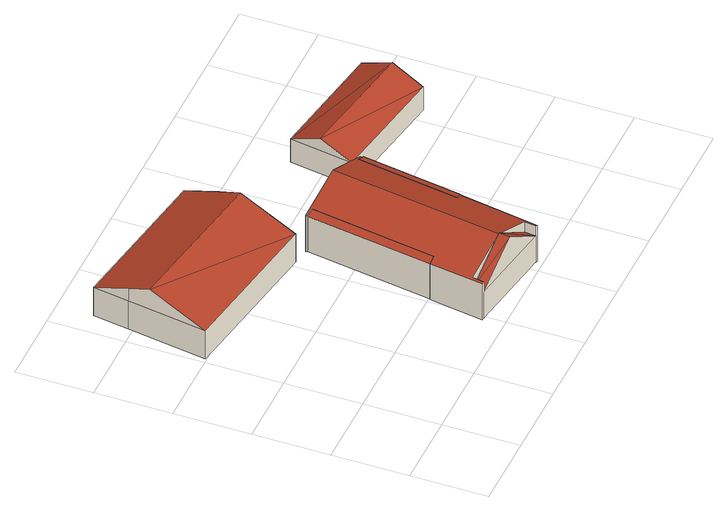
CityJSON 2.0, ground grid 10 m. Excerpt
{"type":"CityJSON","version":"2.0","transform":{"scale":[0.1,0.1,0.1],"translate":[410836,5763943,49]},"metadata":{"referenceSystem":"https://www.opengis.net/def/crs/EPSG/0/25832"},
"CityObjects":{
"building1":{"type":"Building","attributes":{"Gemeindeschluessel":"05515000","Geometrietyp2DReferenz":"3000","function":"31001_2700","roofType":"5000","measuredHeight":7.34},"geometry":[{"type":"Solid","lod":"2","boundaries":[[[[0,1,2,3]],[[4,5,1,0]],[[6,7,5,4]],[[8,9,7,6]],[[10,11,9,8]],[[3,2,11,10]],[[3,10,12,13,14,15]],[[14,13,4]],[[13,6,4]],[[12,10,8]],[[13,12,8,6]],[[15,0,3]],[[15,14,4,0]],[[1,5,7,9,11,2]]]],"semantics":{"surfaces":[{"type":"WallSurface"},{"type":"RoofSurface"},{"type":"GroundSurface"}],"values":[[0,0,0,0,0,0,1,1,1,0,0,0,0,2]]}}]},
"building2":{"type":"Building","attributes":{"Gemeindeschluessel":"05515000","Geometrietyp2DReferenz":"3000","function":"51009_1610","roofType":"3100","measuredHeight":8.14},"geometry":[{"type":"Solid","lod":"2","boundaries":[[[[16,17,18,19]],[[20,21,17,16]],[[22,23,21,20]],[[19,18,23,22]],[[16,24,20]],[[22,25,19]],[[25,24,16]],[[16,19,25]],[[22,20,24]],[[24,25,22]],[[17,21,23,18]]]],"semantics":{"surfaces":[{"type":"WallSurface"},{"type":"RoofSurface"},{"type":"GroundSurface"}],"values":[[0,0,0,0,0,0,1,1,1,1,2]]}}]},
"building3":{"type":"Building","attributes":{"Gemeindeschluessel":"05515000","Geometrietyp2DReferenz":"3000","function":"51009_1610","roofType":"2100","measuredHeight":5.83},"geometry":[{"type":"Solid","lod":"2","boundaries":[[[[26,27,28,29]],[[30,31,27,26]],[[32,33,31,30]],[[29,28,33,32]],[[30,26,29,32]],[[27,31,33,28]]]],"semantics":{"surfaces":[{"type":"WallSurface"},{"type":"RoofSurface"},{"type":"GroundSurface"}],"values":[[0,0,0,0,1,2]]}}]},
"building4":{"type":"Building","attributes":{"Gemeindeschluessel":"05515000","Geometrietyp2DReferenz":"3000","function":"31001_1000","roofType":"3100","measuredHeight":8},"address":[{"country":"Germany","locality":"Münster","thoroughfareNumber":"30","thoroughfareName":"Zur Haskenau"}],"geometry":[{"type":"Solid","lod":"2","boundaries":[[[[32,34,35,36]],[[30,37,34,32]],[[26,38,37,30]],[[29,39,38,26]],[[40,41,39,29]],[[42,43,41,40]],[[44,45,43,42]],[[46,47,45,44]],[[48,49,47,46]],[[50,51,49,48]],[[52,53,51,50]],[[54,55,53,52]],[[56,57,55,54]],[[58,59,57,56]],[[60,61,59,58]],[[62,63,61,60]],[[64,65,63,62]],[[36,35,65,64]],[[58,56,54,52,50,48,46,44,42,60]],[[40,29,26,30,32,36,64,62,60,42]],[[34,37,38,39,41,43,45,47,49,51,53,55,57,59,61,63,65,35]]]],"semantics":{"surfaces":[{"type":"WallSurface"},{"type":"RoofSurface"},{"type":"GroundSurface"}],"values":[[0,0,0,0,0,0,0,0,0,0,0,0,0,0,0,0,0,0,1,1,2]]}}]},
"building5":{"type":"Building","attributes":{"Gemeindeschluessel":"05515000","Geometrietyp2DReferenz":"3000","function":"51009_1610","roofType":"2100","measuredHeight":5.92},"geometry":[{"type":"Solid","lod":"2","boundaries":[[[[50,51,53,66]],[[48,49,51,50]],[[67,47,49,48]],[[66,53,47,67]],[[48,50,66,67]],[[51,49,47,53]]]],"semantics":{"surfaces":[{"type":"WallSurface"},{"type":"RoofSurface"},{"type":"GroundSurface"}],"values":[[0,0,0,0,1,2]]}}]},
"building6":{"type":"Building","attributes":{"Gemeindeschluessel":"05515000","Geometrietyp2DReferenz":"3000","function":"31001_1000","roofType":"3100","measuredHeight":5.45},"address":[{"country":"Germany","locality":"Münster","thoroughfareNumber":"30a","thoroughfareName":"Zur Haskenau"}],"geometry":[{"type":"Solid","lod":"2","boundaries":[[[[68,69,70,71]],[[72,73,69,68]],[[74,75,73,72]],[[71,70,75,74]],[[68,76,72]],[[74,77,71]],[[76,68,71]],[[71,77,76]],[[72,76,77]],[[77,74,72]],[[69,73,75,70]]]],"semantics":{"surfaces":[{"type":"WallSurface"},{"type":"RoofSurface"},{"type":"GroundSurface"}],"values":[[0,0,0,0,0,0,1,1,1,1,2]]}}]}
},
"vertices":[
[226,374,46],[226,374,3],[233,421,3],[233,421,46],[209,270,46],[209,270,3],[7,302,46],[7,302,3],[23,406,46],[23,406,3],[30,453,46],[30,453,3],[23,406,65],[19,377,76],[221,345,76],[226,374,65],
[198,41,46],[198,41,6],[195,26,6],[195,26,46],[314,23,46],[314,23,6],[312,8,46],[312,8,6],[256,32,87],[254,17,87],
[239,261,64],[239,261,6],[229,263,6],[229,263,60],[213,97,64],[213,97,6],[203,98,60],[203,98,6],
[203,98,5],[192,27,5],[192,27,60],[213,97,5],[239,261,5],[229,263,5],[229,266,60],[229,266,5],[291,256,85],[291,256,5],[353,247,60],[353,247,5],[353,243,60],[353,243,5],[343,245,64],[343,245,5],[322,112,64],[322,112,5],[332,111,60],[332,111,5],[315,7,60],[315,7,5],[312,8,61],[312,8,5],[314,23,61],[314,23,5],[256,32,85],[256,32,5],[198,41,61],[198,41,5],[195,26,61],[195,26,5],
[332,111,61],[353,243,61],
[534,319,38],[534,319,3],[375,344,3],[375,344,38],[521,235,38],[521,235,3],[362,261,38],[362,261,3],[527,277,58],[368,303,58]
]}
